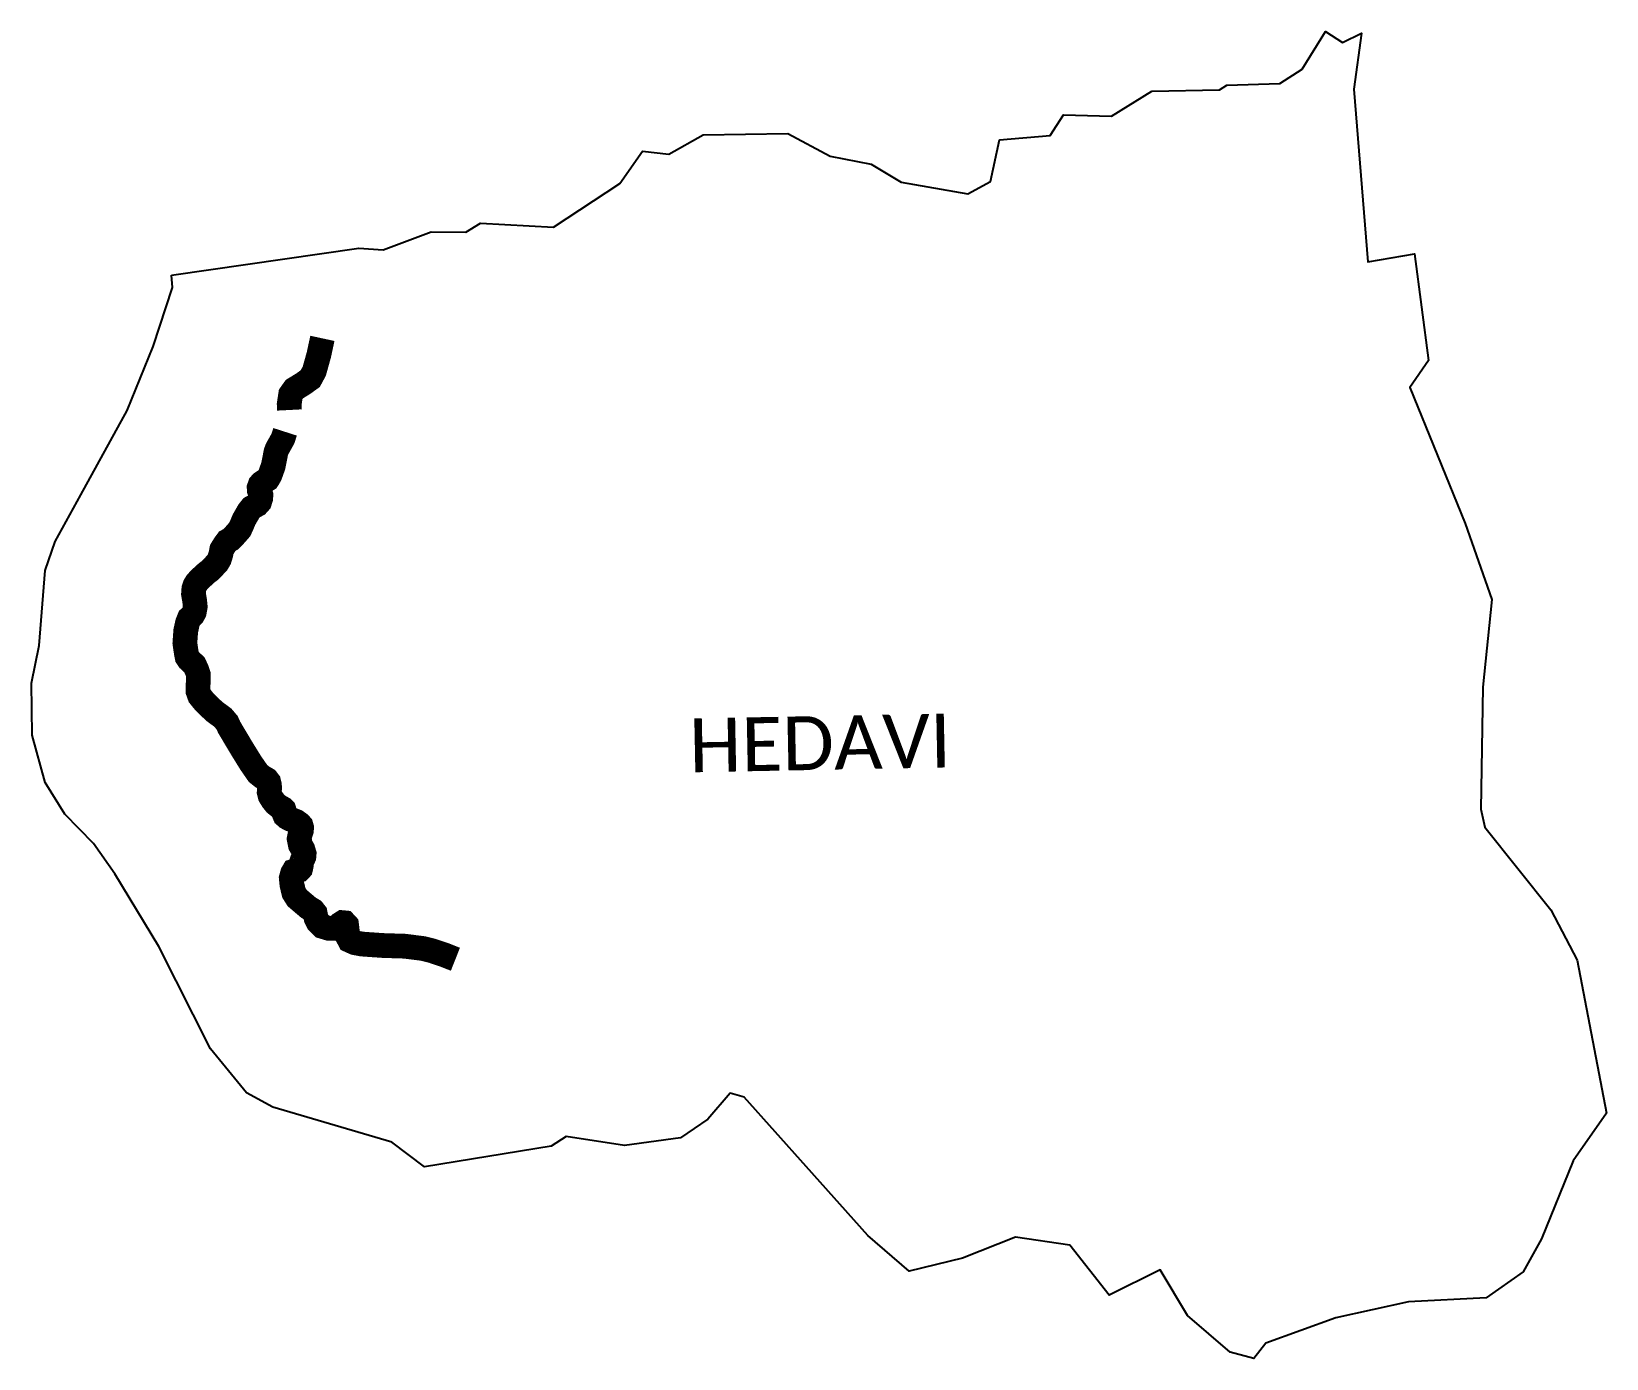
# Model space of a CAD drawing. Header units: metres. Extents: x 309946 to 313129, y 1919170 to 1921850.
import ezdxf

# ---------------------------------------------------------------- set-up
doc = ezdxf.new("R2010")
doc.units = ezdxf.units.M
doc.layers.add('NATURALLY PROTECTED', color=3, linetype='Continuous')
doc.layers.add('VILLAGE NAME', color=250, linetype='Continuous')
doc.styles.get("Standard").update_dxf_attribs({"font": 'simplex.shx'})

msp = doc.modelspace()

# ---------------------------------------------------------------- linework, layer by layer
at = {"color": 4, "flags": 128}
for points in [[(312347.1, 1921732.7), (312361.6, 1921741.8), (312469, 1921745.1), (312513.7, 1921774.2), (312560.9, 1921850.4), (312595.1, 1921828.1), (312633.8, 1921847.3), (312618.1, 1921734.1), (312646.4, 1921385.1), (312740.7, 1921401.6), (312768.9, 1921186), (312731.4, 1921130.9), (312843.3, 1920856.7), (312897.2, 1920702.7), (312879.2, 1920525.8), (312874.7, 1920279.4), (312882.8, 1920243.1), (313016.4, 1920075.9), (313069.4, 1919974.1), (313128.8, 1919665.3), (313061.3, 1919568.9), (312997.4, 1919411.5), (312960.7, 1919344.5), (312885.6, 1919292.3), (312728.6, 1919284), (312581.6, 1919251.8), (312440.7, 1919200.6), (312416.1, 1919169.5), (312368.5, 1919182.2), (312282.3, 1919256.2), (312226.8, 1919348.4), (312124, 1919297.6), (312044.6, 1919398.8), (311934.6, 1919414.4), (311827.3, 1919372), (311719.8, 1919346.1), (311636.3, 1919417.9), (311511.2, 1919557.7), (311386.2, 1919697.5), (311358.1, 1919705.5), (311313, 1919653.3), (311257.4, 1919615.5), (311144.7, 1919600), (311026.5, 1919618.2), (310996, 1919598.2), (310740, 1919556.8), (310674.5, 1919606.5), (310433.6, 1919677), (310380.8, 1919706), (310307.6, 1919795.3), (310203.5, 1920002.2), (310114.4, 1920148.9), (310071.3, 1920209.7), (310013.7, 1920269.4), (309973.7, 1920333.4), (309947.7, 1920429), (309946, 1920533.6), (309961.2, 1920610.1), (309973.8, 1920761.2), (309993.8, 1920819.8), (310045.8, 1920914.4), (310139.5, 1921084.7), (310191.9, 1921214.1), (310230.9, 1921333.3), (310228.9, 1921357.9)], [(312209.9, 1921729.8), (312347.1, 1921732.7)], [(310228.9, 1921357.9), (310607.4, 1921413), (310656.9, 1921409.6), (310753.4, 1921445.6), (310823.7, 1921445.1), (310853.3, 1921463.4), (311000.8, 1921455.2), (311135, 1921543.3), (311180.5, 1921608.7), (311234, 1921602.4), (311303.4, 1921641.5), (311474.4, 1921644.5), (311559.7, 1921598.5), (311643.1, 1921582.4), (311703.6, 1921545.8), (311838.2, 1921522.8), (311884.1, 1921547.2), (311902, 1921631.7), (312004.8, 1921640.2), (312031.4, 1921682.1), (312128.2, 1921679.6), (312209.9, 1921729.8)]]:
    msp.add_lwpolyline(points, dxfattribs=at)
at = {"layer": 'NATURALLY PROTECTED', "const_width": 50, "flags": 128}
msp.add_lwpolyline([(310533.9, 1921230.5), (310526.7, 1921197.2), (310517.6, 1921164.5), (310509.4, 1921149.2), (310495.6, 1921139.2), (310477.2, 1921127.9), (310469.8, 1921117.4), (310466.8, 1921097.6), (310467.4, 1921085.8)], dxfattribs=at)
at = {"layer": 'NATURALLY PROTECTED', "flags": 128}
msp.add_lwpolyline([(310458.5, 1921041.7, 50, 50, 0), (310454.1, 1921028, 50, 50, 0), (310442.6, 1921007.4, 50, 50, 0), (310440, 1921000.7, 50, 50, 0), (310437.9, 1920989.3, 50, 50, 0), (310434.5, 1920972.4, 50, 50, 0), (310428.4, 1920955.5, 50, 50, 0), (310424.9, 1920948.6, 50, 50, 0), (310423, 1920945.8, 50, 50, 0), (310415.4, 1920941.2, 50, 50, 0), (310411.7, 1920938.7, 50, 50, 0), (310408.2, 1920935, 50, 50, 0), (310406.1, 1920929, 50, 50, 0), (310406.5, 1920923.4, 50, 50, 0), (310409.7, 1920913.9, 50, 50, 0), (310409.2, 1920907.5, 50, 50, 0), (310406.9, 1920899.9, 50, 50, 0), (310402.1, 1920894.6, 50, 50, 0), (310391, 1920888.4, 50, 50, 0), (310385.3, 1920881.3, 50, 50, 0), (310375.6, 1920864.5, 50, 50, 0), (310373.7, 1920860, 50, 50, 0), (310370.8, 1920853, 50, 50, 0), (310366.9, 1920844.5, 50, 50, 0), (310360.4, 1920837.1, 50, 50, 0), (310353.2, 1920829, 50, 50, 0), (310348, 1920824.1, 50, 50, 0), (310341.9, 1920821, 50, 50, 0), (310336.8, 1920814.1, 50, 50, 0), (310330.5, 1920803.9, 50, 50, 0), (310328.8, 1920794.8, 50, 50, 0), (310325.6, 1920784.4, 50, 50, 0), (310321.4, 1920777.2, 50, 50, 0), (310307.2, 1920762.1, 50, 50, 0), (310299.3, 1920756.1, 50, 50, 0), (310285.9, 1920743.8, 50, 50, 0), (310279.8, 1920736.9, 50, 50, 0), (310276.4, 1920731.5, 50, 50, 0), (310274.2, 1920725.1, 50, 50, 0), (310273.4, 1920713.8, 50, 50, 0), (310275.8, 1920700.2, 50, 50, 0), (310276.9, 1920688.3, 50, 50, 0), (310274.9, 1920677.3, 50, 50, 0), (310271.9, 1920671.8, 50, 50, 0), (310265.2, 1920665.4, 50, 50, 0), (310261.4, 1920656.1, 50, 50, 0), (310257.7, 1920639.3, 50, 50, 0), (310256, 1920615.1, 50, 50, 0), (310257.5, 1920604, 50, 50, 0), (310259.1, 1920593.8, 50, 50, 0), (310260.5, 1920586.7, 50, 50, 0), (310264.3, 1920581.1, 50, 50, 0), (310275.2, 1920571.1, 50, 50, 0), (310280.5, 1920559.5, 50, 50, 0), (310283.1, 1920551.4, 50, 50, 0), (310283.2, 1920537.6, 50, 50, 0), (310282.3, 1920525.5, 50, 50, 0), (310282.5, 1920517.6, 50, 50, 0), (310286, 1920507.9, 50, 50, 0), (310295.3, 1920496.4, 50, 50, 0), (310315.1, 1920477.2, 50, 50, 0), (310332.7, 1920464.2, 50, 50, 0), (310341.3, 1920454.1, 50, 50, 0), (310345.8, 1920444.2, 50, 50, 0), (310354.4, 1920429.8, 50, 50, 0), (310370.1, 1920403.4, 50, 50, 0), (310389.1, 1920372.7, 50, 50, 0), (310403.7, 1920351.6, 50, 50, 0), (310411.9, 1920345, 50, 50, 0), (310421.5, 1920339.3, 50, 50, 0), (310425.3, 1920334.4, 50, 50, 0), (310426.9, 1920327.7, 50, 50, 0), (310427.1, 1920320.3, 50, 50, 0), (310426.4, 1920313.5, 50, 50, 0), (310428.3, 1920306.1, 50, 50, 0), (310433.4, 1920297.8, 50, 50, 0), (310439.2, 1920290.5, 50, 50, 0), (310445.3, 1920285.6, 50, 50, 0), (310450.6, 1920282.5, 50, 50, 0), (310454, 1920280.6, 50, 50, 0), (310455.9, 1920278.7, 50, 50, 0), (310456.9, 1920275.6, 50, 50, 0), (310456.7, 1920270.1, 50, 50, 0), (310458.3, 1920266.3, 50, 50, 0), (310462.7, 1920262.5, 50, 50, 0), (310469.6, 1920258.9, 50, 50, 0), (310481.1, 1920254.4, 50, 50, 0), (310487, 1920250.2, 50, 50, 0), (310490.6, 1920246.4, 50, 50, 0), (310491.9, 1920241.8, 50, 50, 0), (310491.3, 1920235.6, 50, 50, 0), (310488.9, 1920229, 50, 50, 0), (310486.9, 1920219.5, 50, 50, 0), (310489.4, 1920207, 50, 50, 0), (310494.3, 1920198.5, 50, 50, 0), (310497, 1920189.6, 50, 50, 0), (310496.5, 1920183.3, 50, 50, 0), (310493.2, 1920176.5, 50, 50, 0), (310491.3, 1920170.5, 50, 50, 0), (310491, 1920164.5, 50, 50, 0), (310489.8, 1920159.2, 50, 50, 0), (310487.4, 1920156.7, 50, 50, 0), (310481.9, 1920155.6, 50, 50, 0), (310476, 1920153.9, 50, 50, 0), (310473.8, 1920150.2, 50, 50, 0), (310471, 1920140.3, 50, 50, 0), (310472.3, 1920126.7, 50, 50, 0), (310476.3, 1920110.1, 50, 50, 0), (310482.8, 1920099.9, 50, 50, 0), (310494.4, 1920089.9, 50, 50, 0), (310505.7, 1920080.4, 50, 50, 0), (310514.7, 1920075, 50, 50, 0), (310519.2, 1920069.3, 50, 50, 0), (310521.2, 1920058.8, 50, 50, 0), (310524.9, 1920051.6, 50, 50, 0), (310534.2, 1920042.4, 50, 50, 0), (310546.1, 1920038.8, 50, 50, 0), (310558.9, 1920038.4, 50, 50, 0), (310566.5, 1920042.1, 50, 50, 0), (310570.5, 1920047.5, 50, 50, 0), (310574.6, 1920050.1, 50, 50, 0), (310578.8, 1920049.7, 50, 50, 0), (310582.7, 1920045.5, 50, 50, 0), (310583.9, 1920035.7, 50, 50, 0), (310584.5, 1920022.7, 50, 50, 0), (310589, 1920014.2, 50, 50, 0), (310599.5, 1920009.5, 50, 50, 0), (310614.1, 1920006.8, 50, 50, 0), (310656, 1920003.9, 50, 50, 0), (310671.4, 1920003.4, 50, 50, 0), (310700.2, 1920002.5, 50, 50, 0), (310736.7, 1919997.9, 50, 50, 0), (310755.8, 1919993.2, 50, 50, 0), (310780.7, 1919984.8, 50, 50, 0), (310802.7, 1919976.1, 0, 0, 0)], format="xyseb", dxfattribs=at)

# ---------------------------------------------------------------- texts
at = {"layer": 'VILLAGE NAME', "insert": (311273.9, 1920462.4), "char_height": 108.748, "attachment_point": 1, "rotation": 1.1028}
msp.add_mtext_dynamic_manual_height_columns('{\\fCalibri|b0|i0|c0|p34;HEDAVI}', width=1571.314, gutter_width=543.7, heights=[0], dxfattribs=at)

doc.saveas('drawing.dxf')
